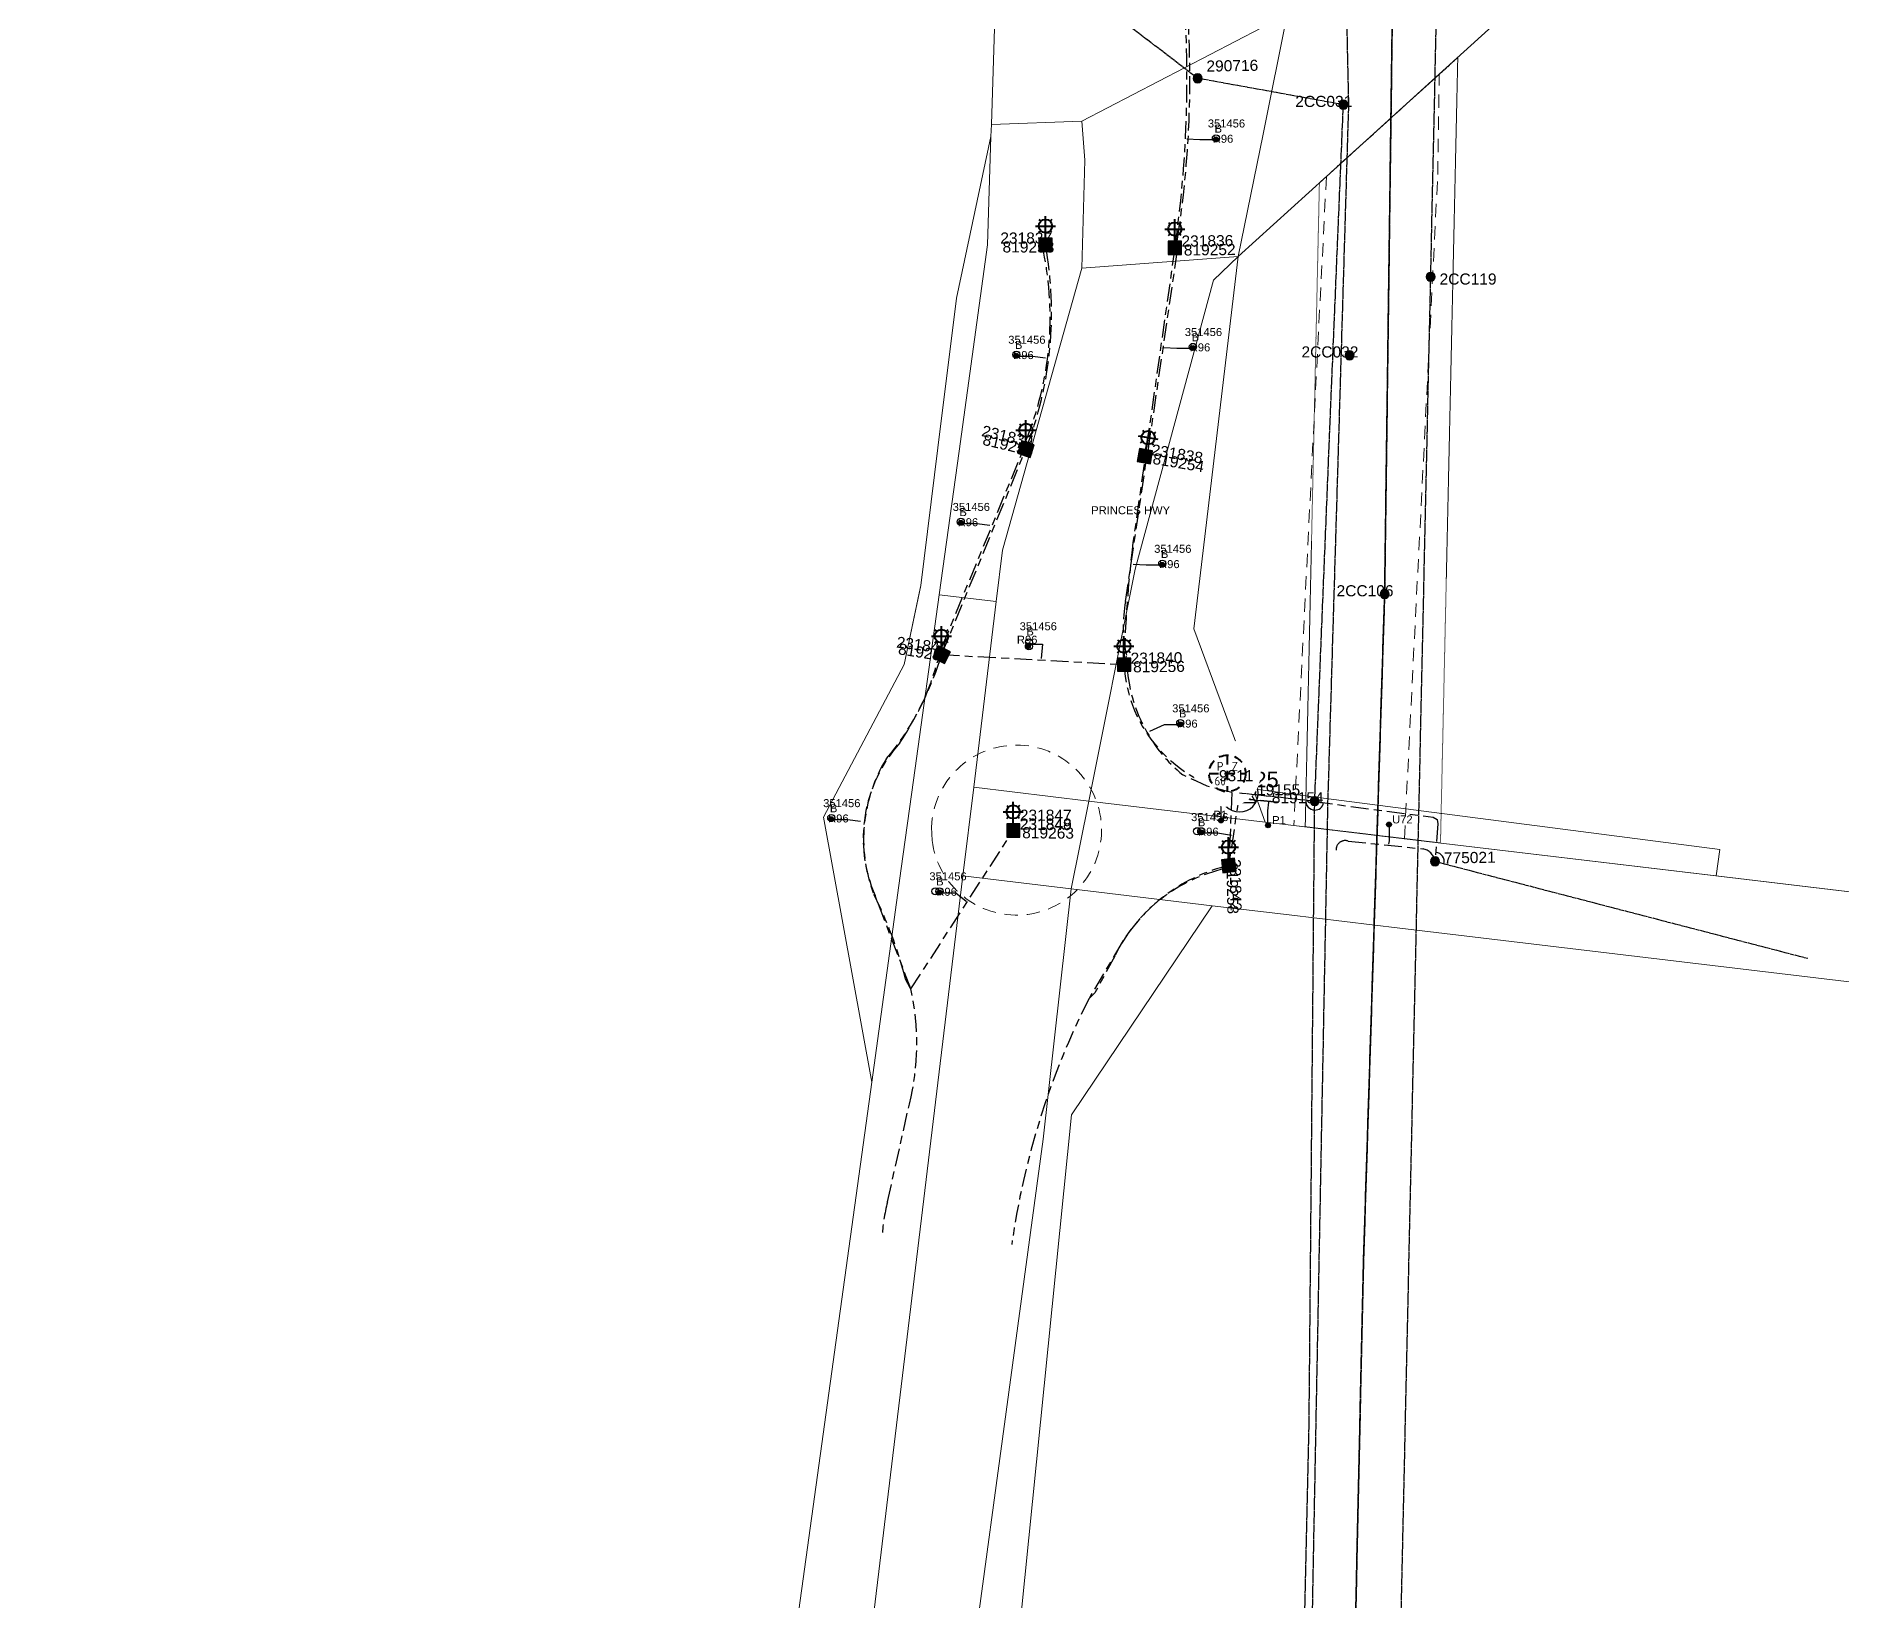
# Model space of a CAD drawing. Header units: metres. Extents: x 277863 to 282129, y 6130772 to 6135401.
# Drawn here: x 280908.1 to 281314.3, y 6132378.1 to 6132730.1 of the extents above; entities that cross this region are included whole.
import ezdxf
from ezdxf.enums import TextEntityAlignment as Align

# ---------------------------------------------------------------- set-up
doc = ezdxf.new("R2010")
doc.units = ezdxf.units.M
for name, pattern in [('Cable Exist OH', [1, 1, 0]), ('Cable Exist UG', [8.2, 4, -1.2, 1.8, -1.2]), ('Dash', [5, 3, -2]), ('HIDDEN', [0.375, 0.25, -0.125]), ('HIDDEN2', [0.1875, 0.125, -0.0625])]:
    doc.linetypes.add(name, pattern=pattern)
doc.layers.get('0').update_dxf_attribs({"color": 6})
for name, color, linetype, lineweight in [('Cadastre Developer_SP_EXT', 9, 'Continuous', 5), ('Cadastre Easements_SP_EXT', 9, 'Continuous', 5), ('Cadastre Land Parcels_SP_EXT', 9, 'Continuous', 5), ('Cadastre Other Property_SP_EXT', 9, 'HIDDEN', 5), ('Cadastre Roads_SP_EXT', 9, 'Continuous', 5)]:
    doc.layers.add(name, color=color, linetype=linetype, lineweight=lineweight)
for name, color, linetype in [('Duct_SP_EXT', 7, 'Continuous'), ('Equip_LV_EXT', 7, 'Continuous'), ('Equip_SL_EXT', 7, 'Continuous'), ('Equip_SP_SL_EXT', 7, 'Continuous'), ('Mains_HV_EXT', 7, 'Continuous'), ('Mains_SL_EXT', 7, 'Continuous'), ('Mains_TR_EXT', 7, 'Continuous'), ('Sub_SP_TR_HV_LV_EXT', 7, 'Continuous'), ('SupportsOH_SP_TR_HV_LV_SL_EXT', 7, 'Continuous'), ('SupportsUG_SP_LV_SL_EXT', 7, 'Continuous'), ('Trench_SP_EXT', 7, 'Continuous')]:
    doc.layers.add(name, color=color, linetype=linetype)
doc.styles.add('COLUMN_LABEL', font='arial.ttf')
doc.styles.add('iecARIAL', font='arial.ttf', dxfattribs={"height": 2})
doc.styles.add('IESYMBOL1', font='isocp.shx')
doc.styles.add('POLE_LABEL', font='arial.ttf')
doc.styles.add('SLCP_LABEL', font='arial.ttf', dxfattribs={"height": 3.5})
doc.styles.get("Standard").update_dxf_attribs({"font": 'arial.ttf'})
doc.linetypes.add('Cable E UG', pattern='A,6,-0.5,["E",Standard,S=1.7,R=0,X=0.5,Y=-1],-2.9', length=9.4)

# ---------------------------------------------------------------- blocks, each defined once
blk = doc.blocks.new('SUB_POLE_EXT')
blk.add_wipeout([(0, 4.22), (0.42, 4.2), (0.83, 4.14), (1.21, 4.05), (1.62, 3.9), (1.99, 3.72), (2.35, 3.51), (2.68, 3.26), (2.99, 2.99), (3.28, 2.66), (3.52, 2.34), (3.76, 1.92), (3.9, 1.62), (4.04, 1.23), (4.18, 0.63), (4.22, 0), (4.18, -0.61), (4.06, -1.15), (3.9, -1.62), (3.58, -2.24), (3.22, -2.73), (2.97, -3.01), (2.68, -3.26), (2.36, -3.5), (2, -3.72), (1.64, -3.89), (1.25, -4.03), (0.82, -4.14), (0.42, -4.2), (0, -4.22), (-0.41, -4.2), (-0.8, -4.15), (-1.21, -4.05), (-1.62, -3.9), (-1.99, -3.73), (-2.35, -3.51), (-2.68, -3.26), (-2.96, -3.02), (-3.23, -2.72), (-3.51, -2.35), (-3.71, -2.01), (-3.91, -1.6), (-4.05, -1.21), (-4.16, -0.76), (-4.22, -0.14), (-4.21, 0.39), (-4.14, 0.83), (-4.03, 1.27), (-3.9, 1.63), (-3.71, 2.02), (-3.5, 2.37), (-3.28, 2.67), (-2.99, 2.99), (-2.68, 3.27), (-2.33, 3.52), (-1.98, 3.73), (-1.63, 3.9), (-1.2, 4.05), (-0.78, 4.15), (-0.4, 4.21)])
blk.add_line((2.16, 0.48), (2.16, 0.48, 0))
blk.add_lwpolyline([(-4.22, 0, 1), (4.22, 0, 1)], format="xyb", close=True)
blk.add_lwpolyline([(2.14, 0.52), (0, 4.22), (-3.66, -2.11), (3.66, -2.11)], close=True)
for tag, height, flags, p in [('STREET_CODE', 0.2, 9, (1.5, 0)), ('ASSET_NUM', 3.5, 8, (2, 2)), ('CONSTRUCTED_VOLTAGE', 0.2, 9, (1.5, -0.2)), ('OPERATING_VOLTAGE', 0.2, 9, (1.5, -0.6)), ('OPERATED_BY', 0.2, 9, (1.5, -0.8)), ('ORIENTATION', 0.2, 9, (1.5, -1.2)), ('OWNED_BY', 0.2, 9, (1.5, -1.4)), ('SECONDARY_VOLTAGE', 0.2, 9, (1.5, -1.6)), ('STATE', 0.2, 9, (1.5, -1.8)), ('SUBSTATION_TYPE', 0.2, 9, (1.5, -2)), ('STREETNAME', 0.2, 9, (1.5, -2.8)), ('SUBURB', 0.2, 9, (1.5, -3)), ('Z', 0.2, 1, (1.5, -3.4)), ('NO_PHASES', 0.2, 9, (1.5, -0.4)), ('MAINTAINED_BY', 0.2, 9, (1.5, -1)), ('USAGE', 0.2, 9, (1.5, -2.2)), ('LEGEND', 0.2, 9, (1.5, -2.4)), ('LOCATION', 0.2, 9, (1.5, -2.6)), ('NOTES', 0.2, 9, (1.5, -3.2))]:
    blk.add_attdef(tag, text='', height=height, dxfattribs=dict(flags=flags)).set_placement(p, align=Align.MIDDLE_LEFT)
blk = doc.blocks.new('COLUMN_EXT')
blk.add_hatch(color=256).paths.add_polyline_path([(-1.49, 1.48), (-1.49, -1.49), (1.48, -1.49), (1.48, 1.48)])
blk.add_lwpolyline([(-1.49, -1.49), (1.48, -1.49), (1.48, 1.48), (-1.49, 1.48)], close=True)
for tag, height, style, flags, p in [('STRUCTURE_PLANT_NUMBER', 0.2, 'POLE_LABEL', 9, (1.81, 0.03)), ('ASSET_NUM', 2.5, 'COLUMN_LABEL', 8, (2, 2)), ('STREET_CODE', 0.2, 'COLUMN_LABEL', 9, (1.81, -0.2))]:
    blk.add_attdef(tag, text='', height=height, dxfattribs=dict(style=style, flags=flags)).set_placement(p, align=Align.MIDDLE_LEFT)
at = {"flags": 1}
blk.add_attdef('Z', (1.81, -2.35), '', height=0.2, dxfattribs=at)
at = {"flags": 9}
for tag, p in [('COLUMN_TYPE', (1.81, -0.4)), ('OWNED_BY', (1.81, -0.6)), ('STATE', (1.81, -0.8)), ('USAGE', (1.81, -1)), ('STREETNAME', (1.81, -1.6)), ('SUBURB', (1.81, -1.8)), ('LEGEND', (1.81, -1.2)), ('LOCATION', (1.81, -1.4)), ('NOTES', (1.81, -2))]:
    blk.add_attdef(tag, text='', height=0.2, dxfattribs=at).set_placement(p, align=Align.MIDDLE_LEFT)
blk = doc.blocks.new('DUCT_EXT')
blk.add_circle((0, 0.8), 0.8)
at = {"flags": 1}
blk.add_attdef('Z', (0, 0), '', height=0.2, dxfattribs=at)
at = {"flags": 9}
for tag, p in [('DUCT_CODE', (0, 0)), ('XSECT_TYPE', (0, -0.2)), ('STATE', (0, -0.6)), ('FB_REFERENCE', (0, -0.4)), ('NOTES', (0, -0.8))]:
    blk.add_attdef(tag, text='', height=0.2, dxfattribs=at).set_placement(p, align=Align.MIDDLE_LEFT)
blk = doc.blocks.new('LV_OH_LINKS_DISTFUSE_EXT')
for p, q in [((0, 0), (0.96, 0)), ((3.84, 0), (4.8, 0))]:
    blk.add_line(p, q)
blk.add_lwpolyline([(3.84, -1.2), (3.84, 1.2), (0.96, -1.2), (0.96, 1.2)], close=True)
at = {"flags": 9}
for tag, p in [('ACTUAL_STATUS', (0, 0)), ('CONSTRUCTED_VOLTAGE', (0, -0.2)), ('OPERATING_VOLTAGE', (0, -0.6)), ('ORIENTATION', (0, -0.8)), ('OWNED_BY', (0, -1)), ('STATE', (0, -1.2)), ('SWITCH_TYPE', (0, -1.4)), ('NO_PHASES', (0, -0.4)), ('USAGE', (0, -1.6)), ('NOTES', (0, -1.8))]:
    blk.add_attdef(tag, text='', height=0.2, dxfattribs=at).set_placement(p, align=Align.MIDDLE_LEFT)
at = {"flags": 1}
blk.add_attdef('Z', (0, 0), '', height=0.2, dxfattribs=at)
blk = doc.blocks.new('SL_LANTERN_EXT')
at = {"lineweight": 40}
for p, q in [((-2.25, 4.22), (2.25, 4.22)), ((-1.46, 5.68), (-1.06, 5.28)), ((0, 1.97), (0, 6.47)), ((1.46, 5.68), (1.06, 5.28)), ((-1.46, 2.76), (-1.06, 3.16)), ((0, 0), (0, 2.72)), ((1.46, 2.76), (1.06, 3.16))]:
    blk.add_line(p, q, dxfattribs=at)
blk.add_circle((0, 4.22), 1.5, dxfattribs=at)
at = {"style": 'iecARIAL', "flags": 8}
blk.add_attdef('ASSET_NUM', (1.5, 1.5), '', height=2.5, dxfattribs=at)
for tag, p, height, flags in [('OPERATING_VOLTAGE', (0.98, -1.65), 0.2, 9), ('ORIENTATION', (0.98, -1.85), 0.2, 9), ('OWNED_BY', (0.98, -2.05), 0.2, 9), ('STATE', (0.98, -2.25), 0.2, 9), ('CONSTRUCTED_VOLTAGE', (0.98, -0.65), 0.2, 9), ('CONTROL_TYPE', (0.98, -0.85), 0.2, 9), ('LANTERN_PURPOSE', (0.98, -1.05), 0.2, 9), ('LANTERN_TYPE', (0.98, -1.25), 0.2, 9), ('NO_PHASES', (0.98, -1.45), 0.2, 9), ('USAGE', (0.98, -2.45), 0.2, 9), ('CEXIST', (0.98, -2.65), 0.2, 9), ('CNEW', (0.98, -2.85), 0.2, 9), ('CNUMBER', (0.98, -3.05), 0.2, 9), ('CREMOVE', (0.98, -3.25), 0.2, 9), ('CREPLACE', (0.98, -3.45), 0.2, 9), ('LKINGHEIGHT', (0.98, -3.65), 0.2, 9), ('LBRACKET', (0.98, -3.85), 0.2, 9), ('LBRACKETVOCAB', (0.98, -4.05), 0.2, 9), ('LCATEGORY', (0.98, -4.25), 0.2, 9), ('LNUMBER', (2.18, -3.25), 2.5, 8), ('LCHARGE1', (0.98, -4.45), 0.2, 9), ('LCHARGE1PERCENT', (0.98, -4.65), 0.2, 9), ('LCHARGE2', (0.98, -4.85), 0.2, 9), ('LCHARGE2PERCENT', (0.98, -5.05), 0.2, 9), ('LCHARGE3', (0.98, -5.25), 0.2, 9), ('LCHARGE3PERCENT', (0.98, -5.45), 0.2, 9), ('LEXIST', (0.98, -5.65), 0.2, 9), ('LLAMP', (0.98, -5.85), 0.2, 9), ('LLAMPVOCAB', (0.98, -6.05), 0.2, 9), ('LMAST', (0.98, -6.25), 0.2, 9), ('LMASTVOCAB', (0.98, -6.45), 0.2, 9), ('LNEW', (0.98, -6.65), 0.2, 9), ('LANTNUMBER', (0.98, -6.85), 0.2, 9), ('LOUTREACH', (0.98, -7.25), 0.2, 9), ('LOUTREACHVOCAB', (0.98, -7.45), 0.2, 9), ('LRATECODE', (0.98, -7.65), 0.2, 9), ('LREMOVE', (0.98, -7.85), 0.2, 9), ('LREPLACE', (0.98, -8.05), 0.2, 9), ('LTYPE', (0.98, -8.25), 0.2, 9), ('STREETNAME', (0.98, -9.25), 0.2, 9), ('SUBURB', (0.98, -9.45), 0.2, 1), ('LTYPEVOCAB', (0.98, -8.45), 0.2, 9), ('LEGEND', (0.98, -8.65), 0.2, 9), ('LOCATION', (0.98, -8.85), 0.2, 9), ('NOTES', (0.98, -9.05), 0.2, 9)]:
    blk.add_attdef(tag, p, '', height=height, dxfattribs=dict(flags=flags))
blk = doc.blocks.new('POLE_EXT')
blk.add_hatch(color=256).paths.add_polyline_path([(-1, 0, 1), (1, 0, 1)])
blk.add_lwpolyline([(-1, 0, 1), (1, 0, 1)], format="xyb", close=True)
for tag, height, flags, p in [('pNumber', 2.5, 8, (-17.84, 2.07)), ('OWNED_BY', 0.2, 9, (1.35, -0.4)), ('SPECIAL_USE', 0.2, 9, (1.35, -0.8)), ('STATE', 0.2, 9, (1.35, -1)), ('cLV', 0.2, 9, (1.35, -1.4)), ('hDepth', 0.2, 9, (1.35, -1.6)), ('hDia', 0.2, 9, (1.35, -1.8)), ('cHV', 0.2, 9, (1.35, -2)), ('cLinedev', 0.2, 9, (1.35, -3.4)), ('pExisting', 0.2, 9, (1.35, -3.8)), ('PARENT', 0.2, 9, (1.35, -0.6)), ('USAGE', 0.2, 9, (1.35, -1.2)), ('LBRACKET', 0.2, 9, (1.35, -2.2)), ('LExisting', 0.2, 9, (1.35, -2.4)), ('LANTNUMBER', 0.2, 9, (1.35, -2.6)), ('LOther', 0.2, 9, (1.35, -2.8)), ('LRemove', 0.2, 9, (1.35, -3)), ('LEGEND', 0.2, 9, (1.35, -3.2)), ('LOCATION', 0.2, 9, (1.35, -3.6)), ('PFNUMBER', 0.2, 9, (1.35, -4)), ('pFooting', 0.2, 9, (1.35, -4.4)), ('pNew', 0.2, 9, (1.35, -4.6)), ('pRelocate', 0.2, 9, (1.35, -5)), ('pRemove', 0.2, 9, (1.35, -5.2)), ('pReplace', 0.2, 9, (1.35, -5.4)), ('pStay', 0.2, 9, (1.35, -5.6)), ('pType', 0.2, 9, (1.35, -5.8)), ('cspan', 0.2, 9, (1.35, -6)), ('STREETNAME', 0.2, 9, (1.35, -6.2)), ('SUBURB', 0.2, 9, (1.35, -6.4)), ('OPERATED_BY', 0.2, 9, (1.36, -7.01)), ('NEWPFNUMBER', 0.2, 9, (1.35, -4.2)), ('NOTES', 0.2, 9, (1.35, -6.6)), ('MAINTAINED_BY', 0.2, 9, (1.36, -6.81))]:
    blk.add_attdef(tag, text='', height=height, dxfattribs=dict(flags=flags)).set_placement(p, align=Align.MIDDLE_LEFT)
at = {"style": 'POLE_LABEL'}
for tag, height, flags, p in [('STRUCTURE_PLANT_NUMBER', 0.2, 9, (1.35, 0.03)), ('ASSET_NUM', 2.5, 8, (2, 2)), ('STREET_CODE', 0.2, 9, (1.35, -0.2))]:
    blk.add_attdef(tag, text='', height=height, dxfattribs=dict(at, flags=flags)).set_placement(p, align=Align.MIDDLE_LEFT)
at = {"flags": 1}
blk.add_attdef('Z', (1.35, -7.33), '', height=0.2, dxfattribs=at)
blk = doc.blocks.new('CABLE_LARGE_EXT')
h = blk.add_hatch(color=256)
edge = h.paths.add_edge_path()
edge.add_arc((0, 0.55), 0.55, 0, 360)
blk.add_circle((0, 0.55), 0.55)
at = {"flags": 1}
blk.add_attdef('Z', (0, 0), '', height=0.2, dxfattribs=at)
at = {"flags": 9}
for tag, p in [('COND_CODE', (0, 0)), ('STATE', (0, -0.4)), ('XSECT_SIZE', (0, -0.6)), ('FB_REFERENCE', (0, -0.2)), ('NOTES', (0, -0.8))]:
    blk.add_attdef(tag, text='', height=0.2, dxfattribs=at).set_placement(p, align=Align.MIDDLE_LEFT)
blk = doc.blocks.new('SLCP_ZELL_EXT')
blk.add_wipeout([(-0.24, 7.5), (-0.71, 7.47), (-1.17, 7.41), (-1.64, 7.32), (-2.09, 7.21), (-2.54, 7.06), (-2.98, 6.89), (-3.41, 6.69), (-3.82, 6.46), (-4.22, 6.21), (-4.6, 5.93), (-4.96, 5.63), (-5.31, 5.31), (-5.63, 4.96), (-5.93, 4.6), (-6.21, 4.22), (-6.46, 3.82), (-6.69, 3.41), (-6.89, 2.98), (-7.06, 2.54), (-7.21, 2.09), (-7.32, 1.64), (-7.41, 1.17), (-7.47, 0.71), (-7.5, 0.24), (-7.5, -0.24), (-7.47, -0.71), (-7.41, -1.17), (-7.32, -1.64), (-7.21, -2.09), (-7.06, -2.54), (-6.89, -2.98), (-6.69, -3.41), (-6.46, -3.82), (-6.21, -4.22), (-5.93, -4.6), (-5.63, -4.96), (-5.31, -5.31), (-4.96, -5.63), (-4.6, -5.93), (-4.22, -6.21), (-3.82, -6.46), (-3.41, -6.69), (-2.98, -6.89), (-2.54, -7.06), (-2.09, -7.21), (-1.64, -7.32), (-1.17, -7.41), (-0.71, -7.47), (-0.24, -7.5), (0.24, -7.5), (0.71, -7.47), (1.17, -7.41), (1.64, -7.32), (2.09, -7.21), (2.54, -7.06), (2.98, -6.89), (3.41, -6.69), (3.82, -6.46), (4.22, -6.21), (4.6, -5.93), (4.96, -5.63), (5.31, -5.31), (5.63, -4.96), (5.93, -4.6), (6.21, -4.22), (6.46, -3.82), (6.69, -3.41), (6.89, -2.98), (7.06, -2.54), (7.21, -2.09), (7.32, -1.64), (7.41, -1.17), (7.47, -0.71), (7.5, -0.24), (7.5, 0.24), (7.47, 0.71), (7.41, 1.17), (7.32, 1.64), (7.21, 2.09), (7.06, 2.54), (6.89, 2.98), (6.69, 3.41), (6.46, 3.82), (6.21, 4.22), (5.93, 4.6), (5.63, 4.96), (5.31, 5.31), (4.96, 5.63), (4.6, 5.93), (4.22, 6.21), (3.82, 6.46), (3.41, 6.69), (2.98, 6.89), (2.54, 7.06), (2.09, 7.21), (1.64, 7.32), (1.17, 7.41), (0.71, 7.47), (0.24, 7.5)])
at = {"linetype": 'Dash', "lineweight": 40, "ltscale": 0.7}
for p, q in [((0, 4.11), (0, -4.11)), ((-4.11, 0), (4.11, 0))]:
    blk.add_line(p, q, dxfattribs=at)
blk.add_circle((0, 0), 4.11, dxfattribs=at)
at = {"lineweight": 40, "style": 'IESYMBOL1'}
for s, p in [('P', (-1.6, 0)), ('Z', (1.7, 0)), ('60', (-1.61, -3.31))]:
    blk.add_text(s, height=2, dxfattribs=at).set_placement(p, align=Align.BOTTOM_CENTER)
at = {"flags": 1}
blk.add_attdef('Z', (0, 0), '', height=0.2, dxfattribs=at)
at = {"style": 'SLCP_LABEL'}
for tag, height, flags, p in [('ASSET_NUM', 2.5, 8, (2, 2)), ('STREET_CODE', 0.2, 9, (0, -0.2))]:
    blk.add_attdef(tag, text='', height=height, dxfattribs=dict(at, flags=flags)).set_placement(p, align=Align.MIDDLE_LEFT)
at = {"flags": 9}
for tag, p in [('CONSTRUCTED_VOLTAGE', (0, -0.4)), ('CONTROL_TYPE', (0, -0.6)), ('OPERATING_VOLTAGE', (0, -1)), ('ORIENTATION', (0, -1.2)), ('OWNED_BY', (0, -1.4)), ('STATE', (0, -2)), ('NO_PHASES', (0, -0.8)), ('USAGE', (0, -1.6)), ('LOCATION', (0, -1.8)), ('NOTES', (0, -2.2))]:
    blk.add_attdef(tag, text='', height=0.2, dxfattribs=at).set_placement(p, align=Align.MIDDLE_LEFT)

msp = doc.modelspace()

# ---------------------------------------------------------------- linework, layer by layer
at = {"layer": 'Cadastre Developer_SP_EXT', "linetype": 'Dash'}
msp.add_lwpolyline([(281109.51, 6132552.14), (281109.64, 6132549.14), (281109.64, 6132549.14, 25.433525), (281109.51, 6132552.14)], format="xyb", close=True, dxfattribs=at)
at = {"layer": 'Cadastre Easements_SP_EXT', "linetype": 'Dash'}
msp.add_lwpolyline([(281223.36, 6132698.97), (281223.7, 6132721.5), (281198.31, 6132698.48), (281190.98, 6132552.51), (281215.87, 6132549.53), (281223.36, 6132698.97)], close=True, dxfattribs=at)
at = {"layer": 'Cadastre Land Parcels_SP_EXT', "linetype": 'Continuous'}
msp.add_lwpolyline([(281056.78, 6132210.53), (281096.07, 6132494.79), (281085.23, 6132554.39), (281103.36, 6132588.71), (281106.75, 6132604.8), (281107.1, 6132606.46), (281110.93, 6132637.44), (281115.1, 6132671.12), (281122.88, 6132707.52), (281122.97, 6132710.17), (281125.18, 6132780.06), (281109.94, 6132985.62), (281109.32, 6132985.59), (281098.92, 6133120.81), (281020.66, 6133114.93), (281011.35, 6133101.31), (280919.89, 6133097.31), (280911.14, 6133215.34), (280911.14, 6133215.34), (280908.11, 6133256.23), (281088.89, 6133269.63), (281078.87, 6133404.83)], dxfattribs=at)
for points in [[(281125.45, 6132614.42), (281143.31, 6132677.86), (281143.99, 6132702.19), (281143.34, 6132710.96), (281122.97, 6132710.17), (281122.88, 6132707.52), (281122.11, 6132683.15), (281115.69, 6132636.74), (281111.22, 6132604.36), (281124.05, 6132602.89), (281125.45, 6132614.42)], [(281102.71, 6132542.8), (281105.46, 6132562.73), (281111.22, 6132604.36), (281115.69, 6132636.74), (281122.11, 6132683.15), (281122.88, 6132707.52), (281115.1, 6132671.12), (281110.93, 6132637.44), (281107.1, 6132606.46), (281103.36, 6132588.71), (281085.23, 6132554.39), (281096.07, 6132494.79), (281102.71, 6132542.8)], [(281116.58, 6132541.14), (281119, 6132561.1), (281124.05, 6132602.89), (281111.22, 6132604.36), (281105.46, 6132562.73), (281102.71, 6132542.8), (281096.07, 6132494.79), (281056.78, 6132210.53), (281054.91, 6132185.78), (281073.34, 6132183.49), (281116.58, 6132541.14)], [(281141.02, 6132487.4), (281172.62, 6132534.44), (281140.94, 6132538.23), (281134.62, 6132481.94), (281110.88, 6132306.74), (281122.62, 6132305.28), (281141.02, 6132487.4)]]:
    msp.add_lwpolyline(points, close=True, dxfattribs=at)
at = {"layer": 'Cadastre Other Property_SP_EXT', "linetype": 'HIDDEN2'}
msp.add_lwpolyline([(281193.56, 6132552.21), (281223.98, 6132548.57), (281227.87, 6132725.25), (281196.75, 6132697.11), (281193.56, 6132552.21)], close=True, dxfattribs=at)
at = {"layer": 'Cadastre Roads_SP_EXT', "linetype": 'Continuous'}
for points in [[(281189.53, 6132734.93), (281184.07, 6132708.04), (281178.47, 6132680.5), (281198.31, 6132698.48), (281223.7, 6132721.5), (281306.17, 6132796.26)], [(281125.18, 6132780.06), (281122.97, 6132710.17), (281143.34, 6132710.96), (281189.53, 6132734.93)]]:
    msp.add_lwpolyline(points, dxfattribs=at)
msp.add_lwpolyline([(281093.76, 6132186.86), (281110.88, 6132306.74), (281134.62, 6132481.94), (281140.94, 6132538.23), (281116.58, 6132541.14), (281073.34, 6132183.49), (281092.7, 6132177.52), (281093.76, 6132186.86)], close=True, dxfattribs=at)
at = {"layer": 'Duct_SP_EXT'}
for points in [[(281172.8, 6132706.73), (281169.83, 6132706.73), (281166.9, 6132706.88)], [(281129.25, 6132658.07), (281132.23, 6132658.07), (281135.15, 6132657.68)], [(281167.62, 6132659.8), (281164.65, 6132659.8), (281161.72, 6132659.96)], [(281116.75, 6132620.46), (281119.73, 6132620.46), (281122.65, 6132620.08)], [(281160.73, 6132611.04), (281157.75, 6132611.04), (281154.83, 6132611.19)], [(281131.52, 6132593.28), (281134.48, 6132593.28), (281134.17, 6132590.06)], [(281164.78, 6132575.15), (281161.81, 6132575.15), (281158.55, 6132573.62)], [(281087.62, 6132553.82), (281090.59, 6132553.82), (281093.52, 6132553.44)], [(281170.84, 6132550.85), (281173.81, 6132550.85), (281176.97, 6132550.34)], [(281212.41, 6132552.05), (281212.41, 6132549.07), (281212.32, 6132548.32)], [(281111.96, 6132537.32), (281114.94, 6132537.32), (281117.31, 6132535.49)]]:
    msp.add_lwpolyline(points, dxfattribs=at)
at = {"layer": 'Mains_HV_EXT', "linetype": 'Continuous'}
for points in [[(281193.71, 6132558.28, 0.466065), (281195.74, 6132555.99)], [(281195.67, 6132555.98, 0.406409), (281197.63, 6132557.62)], [(281224.73, 6132543.89, 0.498764), (281222.95, 6132546.41)]]:
    msp.add_lwpolyline(points, format="xyb", dxfattribs=at)
at = {"layer": 'Mains_HV_EXT', "linetype": 'Cable Exist UG'}
msp.add_lwpolyline([(281195.69, 6132557.87), (281222.36, 6132554.34), (281223.24, 6132553.84), (281223.42, 6132552.88), (281222.74, 6132544.45)], dxfattribs=at)
at = {"layer": 'Mains_HV_EXT', "linetype": 'Cable Exist OH'}
msp.add_lwpolyline([(281222.75, 6132544.43), (281306.6, 6132522.62)], dxfattribs=at)
at = {"layer": 'Mains_SL_EXT', "linetype": 'Cable Exist UG'}
for points in [[(281164.23, 6132682.47), (281164.82, 6132684.41), (281164.82, 6132684.41, 0.057463), (281166.97, 6132737.82), (281166.97, 6132737.82), (281166.28, 6132739.51)], [(281130.74, 6132637.19), (281130.72, 6132639.05), (281130.72, 6132639.05, 0.148672), (281134.69, 6132681.73), (281134.69, 6132681.73), (281135.13, 6132683.15)], [(281104.76, 6132515.84), (281103.65, 6132517.92), (281103.65, 6132517.92, 0.054473), (281096.39, 6132537.32), (281096.39, 6132537.32, -0.230276), (281099.36, 6132567.54), (281099.36, 6132567.54, 0.111166), (281110.79, 6132589.2), (281110.79, 6132589.2), (281111.77, 6132590.94)], [(281176.35, 6132543.51), (281174.61, 6132542.57), (281174.61, 6132542.57, 0.220333), (281150.7, 6132523.11), (281150.7, 6132523.11), (281146.25, 6132514.84), (281144.93, 6132513.59)]]:
    msp.add_lwpolyline(points, format="xyb", dxfattribs=at)
for points in [[(281157.51, 6132635.6), (281158.28, 6132637.23), (281164.71, 6132680.98), (281164.23, 6132682.47)], [(281111.77, 6132590.94), (281111.84, 6132592.61), (281129.75, 6132636.05), (281130.74, 6132637.19)], [(281111.77, 6132590.94), (281152.82, 6132588.69)], [(281104.88, 6132515.72), (281127.91, 6132551.39)]]:
    msp.add_lwpolyline(points, dxfattribs=at)
at = {"layer": 'Mains_TR_EXT', "linetype": 'Cable Exist OH'}
msp.add_lwpolyline([(281211.42, 6132604.56), (281213.61, 6132770.14), (281217.17, 6132931.68), (281220.86, 6133099.32), (281224.55, 6133266.95), (281228.15, 6133430.37), (281220.59, 6133599.27), (281205.6, 6133780.16), (281197.24, 6133846.96), (281187.87, 6133972.72)], dxfattribs=at)
at = {"layer": 'Trench_SP_EXT', "linetype": 'Cable Exist UG'}
for points in [[(281098.37, 6132459.77, -0.047647), (281099.6, 6132467.84), (281099.6, 6132467.84), (281104.53, 6132489.83), (281104.53, 6132489.83, 0.115077), (281104.88, 6132515.72), (281104.88, 6132515.72), (281096.82, 6132536.72), (281096.82, 6132536.72, -0.293432), (281102.38, 6132571.09), (281102.38, 6132571.09, 0.071783), (281111.77, 6132590.94), (281111.77, 6132590.94), (281130.74, 6132637.19), (281130.74, 6132637.19, 0.139836), (281135.13, 6132683.15)], [(281200.51, 6132546.81, -0.544025), (281203.18, 6132549.01), (281203.18, 6132549.01), (281220.01, 6132547.26), (281220.01, 6132547.26, -0.321371), (281222.69, 6132544.51)]]:
    msp.add_lwpolyline(points, format="xyb", dxfattribs=at)
for points in [[(281111.77, 6132590.94), (281152.82, 6132588.69)], [(281104.88, 6132515.72), (281127.91, 6132551.39)]]:
    msp.add_lwpolyline(points, dxfattribs=at)

# ---------------------------------------------------------------- block references
at = {"layer": 'Duct_SP_EXT'}
for name, p in [('DUCT_EXT', (281173.47, 6132706.3)), ('CABLE_LARGE_EXT', (281173.47, 6132706.3)), ('DUCT_EXT', (281168.29, 6132659.37)), ('CABLE_LARGE_EXT', (281168.29, 6132659.37)), ('DUCT_EXT', (281128.58, 6132657.63)), ('CABLE_LARGE_EXT', (281128.58, 6132657.63)), ('DUCT_EXT', (281116.08, 6132620.03)), ('CABLE_LARGE_EXT', (281116.08, 6132620.03)), ('DUCT_EXT', (281161.4, 6132610.6)), ('CABLE_LARGE_EXT', (281161.4, 6132610.6)), ('DUCT_EXT', (281165.45, 6132574.72)), ('CABLE_LARGE_EXT', (281165.45, 6132574.72)), ('DUCT_EXT', (281086.95, 6132553.39)), ('CABLE_LARGE_EXT', (281086.95, 6132553.39)), ('DUCT_EXT', (281169.25, 6132550.41)), ('DUCT_EXT', (281170.17, 6132550.41)), ('CABLE_LARGE_EXT', (281170.17, 6132550.41)), ('CABLE_LARGE_EXT', (281185.2, 6132551.98)), ('CABLE_LARGE_EXT', (281212.41, 6132552.17)), ('DUCT_EXT', (281110.37, 6132536.89)), ('DUCT_EXT', (281111.29, 6132536.89)), ('CABLE_LARGE_EXT', (281111.29, 6132536.89))]:
    msp.add_blockref(name, p, dxfattribs=at)
at = {"layer": 'Duct_SP_EXT', "rotation": 269.9999999999998}
for name, p in [('DUCT_EXT', (281130.63, 6132593.72)), ('DUCT_EXT', (281130.63, 6132592.8)), ('CABLE_LARGE_EXT', (281130.63, 6132592.8))]:
    msp.add_blockref(name, p, dxfattribs=at)
at = {"layer": 'Equip_SP_SL_EXT'}
ref = msp.add_blockref('SL_LANTERN_EXT', (281135.13, 6132683.15), dxfattribs=at)
ref.add_attrib('ASSET_NUM', '231837', dxfattribs={"layer": '0', "height": 2.5, "rotation": 359.9262, "style": 'iecARIAL'}).set_placement((281136.63, 6132684.65), align=Align.MIDDLE_RIGHT)
ref = msp.add_blockref('SL_LANTERN_EXT', (281164.23, 6132682.47), dxfattribs=at)
ref.add_attrib('ASSET_NUM', '231836', dxfattribs={"layer": '0', "height": 2.5, "rotation": 0.6228, "style": 'iecARIAL'}).set_placement((281165.73, 6132683.97), align=Align.MIDDLE_LEFT)
ref = msp.add_blockref('SL_LANTERN_EXT', (281130.74, 6132637.19), dxfattribs=at)
ref.add_attrib('ASSET_NUM', '231839', dxfattribs={"layer": '0', "height": 2.5, "rotation": 346.707, "style": 'iecARIAL'}).set_placement((281132.24, 6132638.69), align=Align.MIDDLE_RIGHT)
ref = msp.add_blockref('SL_LANTERN_EXT', (281157.51, 6132635.6), dxfattribs=dict(at, rotation=350.417055536132))
ref.add_attrib('ASSET_NUM', '231838', dxfattribs={"layer": '0', "height": 2.5, "rotation": 350.4171, "style": 'iecARIAL'}).set_placement((281159.01, 6132637.1), align=Align.MIDDLE_LEFT)
ref = msp.add_blockref('SL_LANTERN_EXT', (281111.73, 6132590.87), dxfattribs=at)
ref.add_attrib('ASSET_NUM', '231841', dxfattribs={"layer": '0', "height": 2.5, "rotation": 353.0037, "style": 'iecARIAL'}).set_placement((281113.23, 6132592.37), align=Align.MIDDLE_RIGHT)
ref = msp.add_blockref('SL_LANTERN_EXT', (281152.78, 6132588.62), dxfattribs=at)
ref.add_attrib('ASSET_NUM', '231840', dxfattribs={"layer": '0', "height": 2.5, "rotation": 0.6296, "style": 'iecARIAL'}).set_placement((281154.28, 6132590.12), align=Align.MIDDLE_LEFT)
ref = msp.add_blockref('SL_LANTERN_EXT', (281127.87, 6132551.32), dxfattribs=at)
ref.add_attrib('ASSET_NUM', '231849', dxfattribs={"layer": '0', "height": 2.5, "rotation": 359.3969, "style": 'iecARIAL'}).set_placement((281129.37, 6132552.82), align=Align.MIDDLE_LEFT)
ref = msp.add_blockref('SL_LANTERN_EXT', (281127.87, 6132551.32), dxfattribs=at)
ref.add_attrib('ASSET_NUM', '231848', dxfattribs={"layer": '0', "height": 2.5, "style": 'iecARIAL'}).set_placement((281129.37, 6132552.82), align=Align.MIDDLE_LEFT)
ref = msp.add_blockref('SL_LANTERN_EXT', (281127.87, 6132551.32), dxfattribs=at)
ref.add_attrib('ASSET_NUM', '231847', dxfattribs={"layer": '0', "height": 2.5, "style": 'iecARIAL'}).set_placement((281129.37, 6132552.82), align=Align.BOTTOM_LEFT)
ref = msp.add_blockref('SL_LANTERN_EXT', (281176.31, 6132543.43), dxfattribs=at)
ref.add_attrib('ASSET_NUM', '231842', dxfattribs={"layer": '0', "height": 2.5, "rotation": 271.023, "style": 'iecARIAL'}).set_placement((281177.81, 6132544.93), align=Align.MIDDLE_LEFT)
at = {"layer": 'Sub_SP_TR_HV_LV_EXT'}
ref = msp.add_blockref('SUB_POLE_EXT', (281178.78, 6132559.78), dxfattribs=at)
ref.add_attrib('ASSET_NUM', '28825', dxfattribs={"layer": '0', "height": 3.5}).set_placement((281180.78, 6132560.03), align=Align.BOTTOM_CENTER)
at = {"layer": 'SupportsOH_SP_TR_HV_LV_SL_EXT'}
ref = msp.add_blockref('POLE_EXT', (281169.37, 6132720.59), dxfattribs=at)
ref.add_attrib('ASSET_NUM', '290716', dxfattribs={"layer": '0', "height": 2.5, "rotation": 1, "style": 'POLE_LABEL'}).set_placement((281171.37, 6132721.34), align=Align.BOTTOM_LEFT)
ref = msp.add_blockref('POLE_EXT', (281202.14, 6132714.65), dxfattribs=at)
ref.add_attrib('ASSET_NUM', '2CC031', dxfattribs={"layer": '0', "height": 2.5, "style": 'POLE_LABEL'}).set_placement((281204.14, 6132715.4), align=Align.MIDDLE_RIGHT)
ref = msp.add_blockref('POLE_EXT', (281221.78, 6132675.94), dxfattribs=at)
ref.add_attrib('ASSET_NUM', '2CC119', dxfattribs={"layer": '0', "height": 2.5, "style": 'POLE_LABEL'}).set_placement((281223.78, 6132676.69), align=Align.TOP_LEFT)
ref = msp.add_blockref('POLE_EXT', (281203.53, 6132658.29), dxfattribs=at)
ref.add_attrib('ASSET_NUM', '2CC032', dxfattribs={"layer": '0', "height": 2.5, "style": 'POLE_LABEL'}).set_placement((281205.53, 6132659.04), align=Align.MIDDLE_RIGHT)
ref = msp.add_blockref('POLE_EXT', (281211.42, 6132604.56), dxfattribs=at)
ref.add_attrib('ASSET_NUM', '2CC106', dxfattribs={"layer": '0', "height": 2.5, "style": 'POLE_LABEL'}).set_placement((281213.42, 6132605.31), align=Align.MIDDLE_RIGHT)
ref = msp.add_blockref('POLE_EXT', (281222.75, 6132544.43), dxfattribs=at)
ref.add_attrib('ASSET_NUM', '775021', dxfattribs={"layer": '0', "height": 2.5, "rotation": 1, "style": 'POLE_LABEL'}).set_placement((281224.75, 6132545.18), align=Align.MIDDLE_LEFT)
at = {"layer": 'SupportsUG_SP_LV_SL_EXT'}
ref = msp.add_blockref('COLUMN_EXT', (281135.13, 6132683.15), dxfattribs=at)
ref.add_attrib('ASSET_NUM', '819253', dxfattribs={"layer": '0', "height": 2.5, "rotation": 359.9262, "style": 'COLUMN_LABEL'}).set_placement((281137.13, 6132683.9), align=Align.TOP_RIGHT)
ref = msp.add_blockref('COLUMN_EXT', (281164.23, 6132682.47), dxfattribs=at)
ref.add_attrib('ASSET_NUM', '819252', dxfattribs={"layer": '0', "height": 2.5, "rotation": 0.6228, "style": 'COLUMN_LABEL'}).set_placement((281166.23, 6132683.22), align=Align.TOP_LEFT)
ref = msp.add_blockref('COLUMN_EXT', (281130.74, 6132637.19), dxfattribs=dict(at, rotation=341.6248973352124))
ref.add_attrib('ASSET_NUM', '819255', dxfattribs={"layer": '0', "height": 2.5, "rotation": 346.707, "style": 'COLUMN_LABEL'}).set_placement((281132.74, 6132637.94), align=Align.TOP_RIGHT)
ref = msp.add_blockref('COLUMN_EXT', (281157.51, 6132635.6), dxfattribs=dict(at, rotation=350.417055536132))
ref.add_attrib('ASSET_NUM', '819254', dxfattribs={"layer": '0', "height": 2.5, "rotation": 350.4171, "style": 'COLUMN_LABEL'}).set_placement((281159.51, 6132636.35), align=Align.TOP_LEFT)
ref = msp.add_blockref('COLUMN_EXT', (281111.77, 6132590.94), dxfattribs=dict(at, rotation=333.4349489124108))
ref.add_attrib('ASSET_NUM', '819257', dxfattribs={"layer": '0', "height": 2.5, "rotation": 350.9626, "style": 'COLUMN_LABEL'}).set_placement((281113.77, 6132591.69), align=Align.TOP_RIGHT)
ref = msp.add_blockref('COLUMN_EXT', (281152.82, 6132588.69), dxfattribs=at)
ref.add_attrib('ASSET_NUM', '819256', dxfattribs={"layer": '0', "height": 2.5, "rotation": 0.6296, "style": 'COLUMN_LABEL'}).set_placement((281154.82, 6132589.44), align=Align.TOP_LEFT)
ref = msp.add_blockref('COLUMN_EXT', (281127.91, 6132551.39), dxfattribs=at)
ref.add_attrib('ASSET_NUM', '819263', dxfattribs={"layer": '0', "height": 2.5, "rotation": 359.3969, "style": 'COLUMN_LABEL'}).set_placement((281129.91, 6132552.14), align=Align.TOP_LEFT)
ref = msp.add_blockref('COLUMN_EXT', (281176.35, 6132543.51), dxfattribs=dict(at, rotation=276.7889745712846))
ref.add_attrib('ASSET_NUM', '819258', dxfattribs={"layer": '0', "height": 2.5, "rotation": 271.023, "style": 'COLUMN_LABEL'}).set_placement((281178.35, 6132544.26), align=Align.TOP_LEFT)

# ---------------------------------------------------------------- texts
at = {"layer": 'Cadastre Roads_SP_EXT'}
msp.add_text('PRINCES HWY', height=1.8, dxfattribs=at).set_placement((281145.42, 6132622.52))
at = {"layer": 'Duct_SP_EXT'}
for s, p in [('351456', (281171.65, 6132709.54)), ('B', (281173.17, 6132708.38)), ('R96', (281172.77, 6132706.1)), ('351456', (281126.76, 6132660.88)), ('B', (281128.28, 6132659.72)), ('351456', (281166.47, 6132662.61)), ('R96', (281167.59, 6132659.17)), ('B', (281168, 6132661.45)), ('R96', (281127.88, 6132657.43)), ('351456', (281114.26, 6132623.27)), ('B', (281115.78, 6132622.11)), ('R96', (281115.38, 6132619.83)), ('351456', (281159.58, 6132613.85)), ('R96', (281160.7, 6132610.4)), ('B', (281161.1, 6132612.69)), ('351456', (281129.32, 6132596.42)), ('B', (281130.84, 6132595.26)), ('R96', (281128.71, 6132593.4)), ('351456', (281163.63, 6132577.96)), ('R96', (281164.75, 6132574.52)), ('B', (281165.16, 6132576.8)), ('351456', (281085.13, 6132556.63)), ('R96', (281086.25, 6132553.19)), ('B', (281086.65, 6132555.47)), ('B', (281169.42, 6132552.33)), ('R96', (281169.47, 6132550.21)), ('U72', (281213.1, 6132552.97)), ('351456', (281109.02, 6132540.17)), ('B', (281110.54, 6132539.01)), ('R96', (281110.59, 6132536.69))]:
    msp.add_text(s, height=1.8, dxfattribs=at).set_placement(p)

# ---------------------------------------------------------------- next in the draw order: linework, layer by layer
at = {"layer": 'Cadastre Land Parcels_SP_EXT', "linetype": 'Continuous'}
for points in [[(281864.94, 6132713.81), (281306.17, 6132796.26), (281223.7, 6132721.5), (281198.31, 6132698.48), (281178.47, 6132680.5), (281168.52, 6132596.71), (281181.82, 6132560.72), (281191.33, 6132559.49), (281216.2, 6132556.26), (281286.81, 6132547.1), (281285.95, 6132541.16), (281834.77, 6132475.57), (281864.94, 6132713.81)], [(281181.82, 6132560.72), (281168.52, 6132596.71), (281178.47, 6132680.5), (281172.9, 6132675.22), (281155.32, 6132610.16), (281144.88, 6132558.01), (281184.57, 6132553.27), (281181.82, 6132560.72)], [(281286.81, 6132547.1), (281216.2, 6132556.26), (281191.33, 6132559.49), (281181.82, 6132560.72), (281184.57, 6132553.27), (281190.98, 6132552.51), (281215.87, 6132549.53), (281285.95, 6132541.16), (281286.81, 6132547.1)]]:
    msp.add_lwpolyline(points, close=True, dxfattribs=at)
at = {"layer": 'Cadastre Roads_SP_EXT', "linetype": 'Continuous'}
msp.add_lwpolyline([(281155.32, 6132610.15), (281172.9, 6132675.22), (281178.47, 6132680.5), (281143.31, 6132677.86), (281125.45, 6132614.42), (281124.05, 6132602.89), (281119, 6132561.1), (281144.89, 6132558.01), (281155.32, 6132610.15)], close=True, dxfattribs=at)
msp.add_lwpolyline([(281834.77, 6132475.57), (281285.94, 6132541.16), (281285.94, 6132541.16), (281215.87, 6132549.53), (281190.98, 6132552.5), (281184.57, 6132553.27), (281144.89, 6132558.01), (281140.94, 6132538.23), (281172.62, 6132534.44), (281189.97, 6132532.37), (281214.86, 6132529.39), (281572.73, 6132486.63), (281573.11, 6132481.5), (281578.43, 6132480.87), (281579.05, 6132485.87), (281658.98, 6132476.32), (281659.33, 6132471.19), (281662.81, 6132470.77), (281666.29, 6132470.36), (281667.91, 6132475.25), (281747.84, 6132465.7)], dxfattribs=at)
at = {"layer": 'Duct_SP_EXT'}
for points in [[(281174.65, 6132554.01), (281174.65, 6132557.08), (281174.81, 6132558.97)], [(281185.18, 6132552.89), (281185.18, 6132555.8), (281185.36, 6132557.73)]]:
    msp.add_lwpolyline(points, dxfattribs=at)
at = {"layer": 'Mains_HV_EXT', "linetype": 'Cable E UG'}
for points in [[(281174.46, 6132559.19), (281172.09, 6132559.43)], [(281176.86, 6132559.34), (281176.24, 6132559.01), (281174.46, 6132559.19)], [(281180.52, 6132558.83), (281181.14, 6132558.35), (281182.66, 6132558.19)], [(281182.66, 6132558.19), (281185.05, 6132557.95)], [(281185.05, 6132557.95), (281187.42, 6132557.72)]]:
    msp.add_lwpolyline(points, dxfattribs=at)
at = {"layer": 'Trench_SP_EXT', "linetype": 'Cable Exist UG'}
msp.add_lwpolyline([(281166.28, 6132739.51, -0.05399), (281164.23, 6132682.47), (281164.23, 6132682.47), (281154.81, 6132616.16), (281154.81, 6132616.16, 0.023275), (281152.82, 6132588.69), (281152.82, 6132588.69, 0.35091), (281178.74, 6132559.72), (281178.74, 6132559.72), (281176.35, 6132543.51), (281176.35, 6132543.51, 0.195403), (281152.36, 6132526.23), (281152.36, 6132526.23), (281144.93, 6132513.59), (281144.93, 6132513.59, 0.082399), (281127.54, 6132458.27)], format="xyb", dxfattribs=at)
for points in [[(281177.88, 6132559.48), (281176.39, 6132559.09), (281172.09, 6132559.43)], [(281187.42, 6132557.72), (281181.3, 6132558.33), (281179.66, 6132559.28)]]:
    msp.add_lwpolyline(points, dxfattribs=at)

# ---------------------------------------------------------------- next in the draw order: block references
at = {"layer": 'Duct_SP_EXT'}
msp.add_blockref('CABLE_LARGE_EXT', (281174.61, 6132553.09), dxfattribs=at)
at = {"layer": 'Equip_LV_EXT', "rotation": 176.1859253631513}
msp.add_blockref('LV_OH_LINKS_DISTFUSE_EXT', (281178.07, 6132559.85), dxfattribs=at)
at = {"layer": 'SupportsOH_SP_TR_HV_LV_SL_EXT'}
ref = msp.add_blockref('POLE_EXT', (281178.78, 6132559.78), dxfattribs=at)
ref.add_attrib('ASSET_NUM', '819155', dxfattribs={"layer": '0', "height": 2.5, "style": 'POLE_LABEL'}).set_placement((281180.78, 6132560.53), align=Align.MIDDLE_LEFT)
ref = msp.add_blockref('POLE_EXT', (281195.69, 6132557.99), dxfattribs=at)
ref.add_attrib('ASSET_NUM', '819154', dxfattribs={"layer": '0', "height": 2.5, "style": 'POLE_LABEL'}).set_placement((281197.69, 6132558.74), align=Align.MIDDLE_RIGHT)

# ---------------------------------------------------------------- next in the draw order: texts
at = {"layer": 'Duct_SP_EXT'}
for s, p in [('351456', (281167.89, 6132553.49)), ('P1', (281172.9, 6132554.03)), ('P1', (281186.12, 6132552.82))]:
    msp.add_text(s, height=1.8, dxfattribs=at).set_placement(p)

# ---------------------------------------------------------------- next in the draw order: block references
at = {"layer": 'Equip_SL_EXT'}
ref = msp.add_blockref('SLCP_ZELL_EXT', (281176.03, 6132564.21), dxfattribs=at)
ref.add_attrib('ASSET_NUM', '9311', dxfattribs={"layer": '0', "height": 2.5, "style": 'SLCP_LABEL'}).set_placement((281178.03, 6132564.96), align=Align.TOP_CENTER)

# ---------------------------------------------------------------- next in the draw order: linework, layer by layer
at = {"layer": 'Mains_HV_EXT', "linetype": 'Cable Exist OH'}
for points in [[(281195.69, 6132557.97), (281199.37, 6132648.45), (281202.14, 6132714.65), (281169.37, 6132720.59), (281130.43, 6132750.37), (281123.01, 6132850.05)], [(281213.61, 6132770.14), (281211.42, 6132604.56), (281206.63, 6132453.15), (281203.07, 6132291.61), (281199.04, 6132108.74), (281190.76, 6131962.62), (281180.76, 6131786.08), (281171.1, 6131615.62), (281166.27, 6131530.29), (281157.58, 6131418.66)], [(281152.41, 6131435.07), (281153.07, 6131459.84), (281154.45, 6131484.3), (281181.13, 6131954.5), (281185.9, 6132079.06), (281191.28, 6132170.87), (281198.68, 6132557.71), (281203.36, 6132714.72), (281202.76, 6132742.52)], [(281195.69, 6132557.94), (281178.78, 6132559.78)], [(281183.91, 6132079.21), (281188.94, 6132170.85), (281191.8, 6132300.6), (281194.43, 6132417.53), (281195.69, 6132558.02)]]:
    msp.add_lwpolyline(points, dxfattribs=at)
at = {"layer": 'Mains_SL_EXT', "linetype": 'Cable Exist UG'}
msp.add_lwpolyline([(281177.08, 6132559.91), (281171.52, 6132561.33), (281166, 6132563.87), (281166, 6132563.87, -0.19466), (281153.56, 6132587.04), (281153.56, 6132587.04), (281152.82, 6132588.69), (281153.35, 6132590.68), (281153.35, 6132590.68, -0.099259), (281153.13, 6132602.91), (281153.13, 6132602.91), (281157.74, 6132634.01), (281157.51, 6132635.6)], format="xyb", dxfattribs=at)
msp.add_lwpolyline([(281177.08, 6132559.92), (281176.35, 6132543.51)], dxfattribs=at)
at = {"layer": 'Mains_TR_EXT', "linetype": 'Cable Exist OH'}
for points in [[(281211.51, 6132209.94), (281215.54, 6132392.94), (281218.43, 6132523.94), (281221.46, 6132661.26), (281221.78, 6132675.94), (281224.93, 6132818.93), (281228.22, 6132970.93), (281231.24, 6133111.64), (281234.24, 6133244.83), (281236.21, 6133412.16), (281234.57, 6133447.87), (281230.74, 6133532.19), (281220, 6133676.64), (281209.93, 6133811.34), (281200.97, 6133933.23), (281192.53, 6134046.62), (281187.23, 6134117.7), (281175.15, 6134269.25), (281146.6, 6134435.71)], [(281157.58, 6131418.66), (281166.27, 6131530.29), (281171.1, 6131615.62), (281180.76, 6131786.08), (281190.76, 6131962.62), (281199.04, 6132108.74), (281203.07, 6132291.61), (281206.63, 6132453.23), (281211.42, 6132604.56)]]:
    msp.add_lwpolyline(points, dxfattribs=at)

doc.saveas('drawing.dxf')
